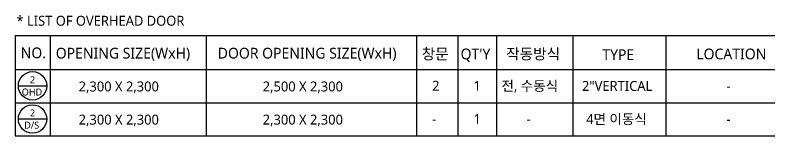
# Model space of a CAD drawing. Header units: millimetres. Extents: x 909 to 159266, y 137 to 21462.
# Drawn here: x 26118 to 33690, y 15584 to 16791 of the extents above; entities that cross this region are included whole.
import ezdxf

# ---------------------------------------------------------------- set-up
doc = ezdxf.new("R2010")
doc.units = ezdxf.units.MM
doc.header["$LTSCALE"] = 50
doc.header["$MEASUREMENT"] = 0
doc.layers.add('TEXT4', color=4, linetype='Continuous')
doc.styles.add('울릉도M', font='NanumGothic.ttf')

msp = doc.modelspace()

# ---------------------------------------------------------------- linework, layer by layer
for p, q in [((26117.7, 16586), (34898.3, 16586)), ((26117.7, 16586), (26117.7, 15583.6)), ((26470.1, 16586), (26470.1, 15583.6)), ((28034.1, 16586), (28034.1, 15583.6)), ((30144, 16586), (30144, 15583.6)), ((30558, 16586), (30558, 15583.6)), ((30947, 16586), (30947, 15583.6)), ((31712.3, 16586), (31712.3, 15583.6)), ((32644.9, 16586), (32644.9, 15583.6)), ((26117.7, 16246.7), (34898.3, 16246.7)), ((26150.6, 16083.8), (26434.5, 16083.8)), ((26117.7, 15915.1), (34896.9, 15915.1)), ((26150.6, 15752.3), (26434.5, 15752.3)), ((26117.7, 15583.6), (34896.9, 15583.6))]:
    msp.add_line(p, q)
for centre in [(26292.5, 16083.8), (26292.5, 15752.3)]:
    msp.add_circle(centre, 142)

# ---------------------------------------------------------------- texts
at = {"layer": 'TEXT4', "style": '울릉도M'}
for s, height, p in [('* LIST OF OVERHEAD DOOR', 99.477, (26131.6, 16685.1)), ('NO.', 107.77, (26173.9, 16359.8)), ('OPENING SIZE(WxH)', 107.767, (26525.5, 16356.9)), ('DOOR OPENING SIZE(WxH)', 107.767, (28150.7, 16356.9)), ('창문', 107.77, (30197.2, 16348.8)), ("QT'Y", 107.77, (30587.1, 16348.8)), ('작동방식', 107.77, (31044.1, 16348.8)), ('TYPE', 107.77, (32008.6, 16341.5)), ('LOCATION', 107.77, (32951, 16348.8)), ('2', 69.6, (26266.8, 16109)), ('2', 99.5, (30301.4, 16034.3)), ('1', 99.5, (30715.5, 16034.3)), ('전, 수동식', 99.48, (30997.1, 16033.7)), ('2"VERTICAL', 99.48, (31804.6, 16033.1)), ('OHD', 69.63, (26184.9, 15987.2)), ('2,300 X 2,300', 99.477, (26755, 16027.8)), ('2,500 X 2,300', 99.477, (28601.3, 16027.8)), ('-', 99.5, (33253.9, 16033.1)), ('2', 69.6, (26266.8, 15777.4)), ('2,300 X 2,300', 99.477, (26755, 15696.2)), ('2,300 X 2,300', 99.477, (28601.3, 15696.2)), ('1', 99.5, (30715.5, 15702.7)), ('4면 이동식', 99.48, (31847.1, 15701.5)), ('D/S', 69.63, (26209.4, 15655.6)), ('-', 99.5, (30301.4, 15702.7)), ('-', 99.5, (31249.4, 15702.2)), ('-', 99.5, (33253.9, 15701.5))]:
    msp.add_text(s, height=height, dxfattribs=at).set_placement(p)

doc.saveas('drawing.dxf')
